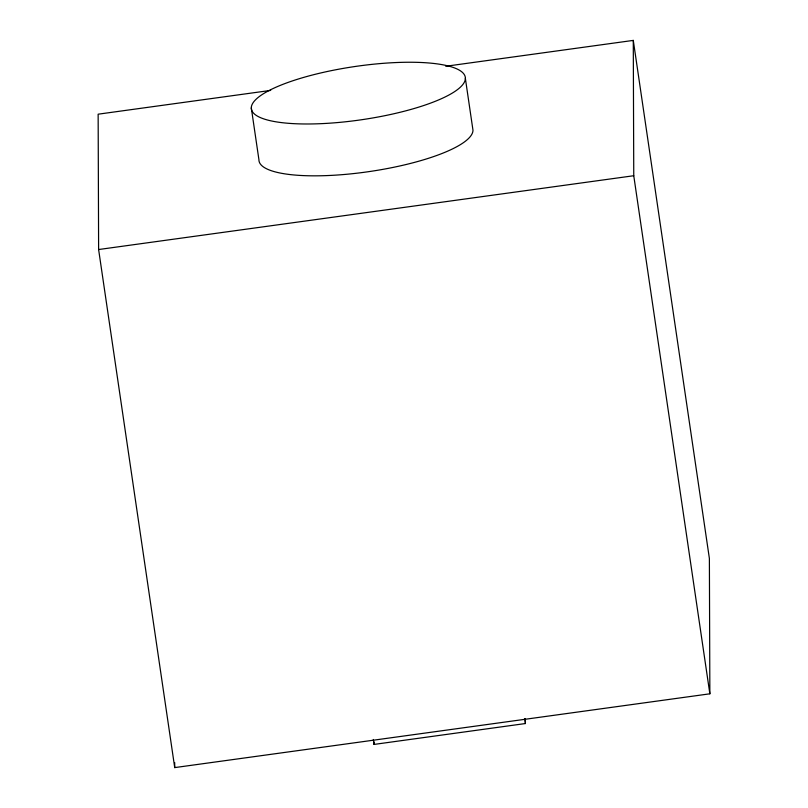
<?xml version="1.0" encoding="UTF-8"?>
<svg xmlns="http://www.w3.org/2000/svg" width="808" height="808" viewBox="0 0 808 808"><rect width="100%" height="100%" fill="white"/><g stroke="black" fill="none" stroke-linecap="round" stroke-linejoin="round"><path stroke-width="1.21" d="M270.69 90.405L98.142 114.191L98.616 249.531L174.72 767.6L709.858 693.809L709.384 558.469L633.28 40.4L445.733 66.266M98.616 249.531L633.755 175.73L633.28 40.4M373.326 739.482L374.043 744.42L525.402 723.544L525.392 718.605M633.755 175.73L709.858 693.809M465.368 78.396A108.1 26.805 -8.4 0 1 304.909 123.978A108.1 26.805 -8.4 0 1 304.747 77.093A108.1 26.805 -8.4 0 1 465.368 78.396L472.973 130.209A108.1 26.805 -8.4 0 1 366.044 172.033A108.1 26.805 -8.4 0 1 258.924 159.721L251.308 107.918M524.685 718.615L525.402 723.544M374.043 741.946L374.043 744.42M174.7 762.59L174.72 767.6"/></g></svg>
